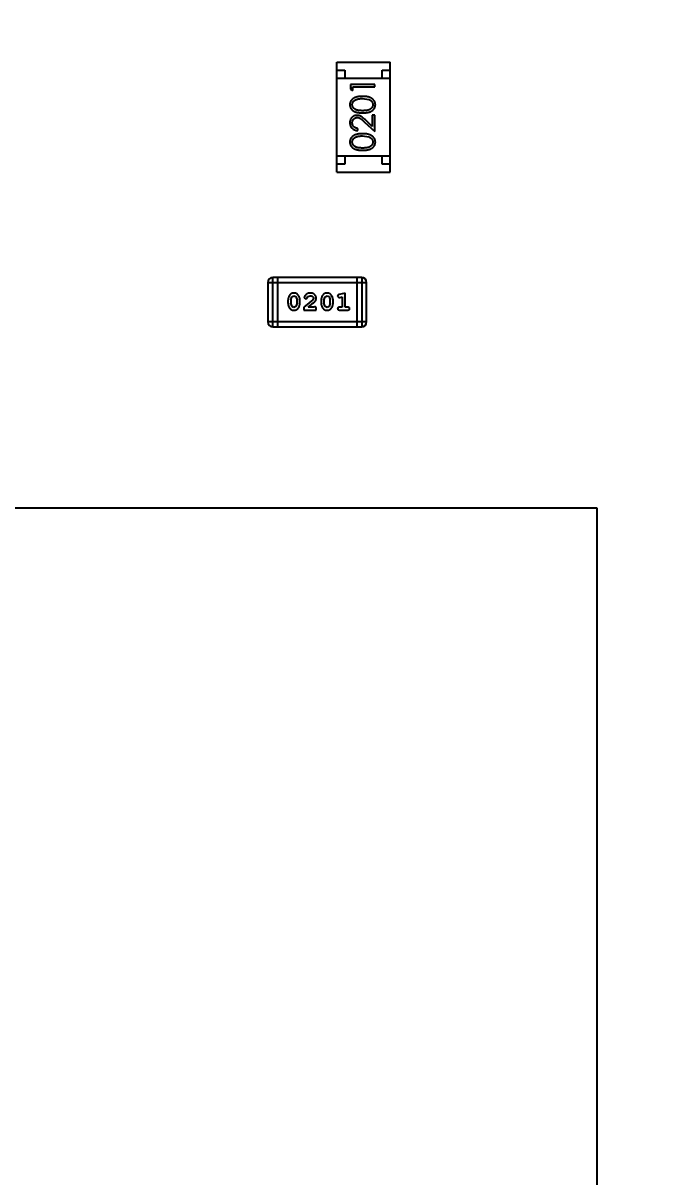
# Model space of a CAD drawing. Header units: inches. Extents: x -13 to 119, y -33 to 44.
# Drawn here: x 98.51 to 102.41, y 14.35 to 21.48 of the extents above; entities that cross this region are included whole.
import ezdxf

# ---------------------------------------------------------------- set-up
doc = ezdxf.new("R2010")
doc.units = ezdxf.units.IN
doc.header["$LTSCALE"] = 1.21
doc.header["$MEASUREMENT"] = 0
doc.header["$PDMODE"] = 3
doc.header["$PDSIZE"] = 0.3125
doc.layers.get('0').update_dxf_attribs({"linetype": 'CONTINUOUS'})
doc.layers.get('Defpoints').update_dxf_attribs({"linetype": 'CONTINUOUS'})
doc.layers.add('DIM', color=3, linetype='CONTINUOUS')
doc.styles.get("Standard").update_dxf_attribs({"font": 'txt', "width": 0.8})
doc.dimstyles.get("Standard").update_dxf_attribs({"dimtxt": 0.15625, "dimasz": 0.1875, "dimexe": 0.125, "dimexo": 0.0625, "dimgap": 0.09, "dimtad": 0, "dimtih": 1, "dimtoh": 1, "dimzin": 4, "dimdsep": 46, "dimtxsty": 'Standard', "dimblk": '_FILLED', "dimblk1": '_FILLED', "dimblk2": '_FILLED', "dimcen": 0.09, "dimazin": 1, "dimtp": 0.01, "dimtm": 0.01, "dimtfac": 1, "dimtofl": 0, "dimtmove": 0, "dimatfit": 3, "dimldrblk": '_FILLED', "dimfxl": 1, "dimtolj": 1, "dimtzin": 4, "dimarcsym": 0})

# ---------------------------------------------------------------- blocks, each defined once
blk = doc.blocks.new('_FILLED')
at = {"color": 0, "linetype": 'ByBlock'}
blk.add_solid([(0, 0), (-1, 0.1667), (-1, -0.1667)], dxfattribs=at)
blk = doc.blocks.new('*D26')
at = {"layer": 'Defpoints', "color": 0}
for p in [(87.6825, 22.6485), (108.0025, -8.1472), (108.0025, -17.2496)]:
    blk.add_point(p, dxfattribs=at)
at = {"layer": 'DIM', "color": 0, "lineweight": -2}
for p, q in [((87.6825, 22.586), (87.6825, -17.3746)), ((108.0025, -8.2097), (108.0025, -17.3746)), ((88.8825, -17.2496), (95.9125, -17.2496)), ((106.8025, -17.2496), (99.7725, -17.2496))]:
    blk.add_line(p, q, dxfattribs=at)
at = {"layer": 'DIM', "color": 0, "lineweight": -2, "xscale": 1.2, "yscale": 1.2, "zscale": 1.2, "rotation": 180}
blk.add_blockref('_FILLED', (87.6825, -17.2496), dxfattribs=at)
at = {"layer": 'DIM', "color": 0, "lineweight": -2, "xscale": 1.2, "yscale": 1.2, "zscale": 1.2}
blk.add_blockref('_FILLED', (108.0025, -17.2496), dxfattribs=at)
at = {"layer": 'DIM', "color": 0, "insert": (97.8425, -17.2496), "char_height": 1.2, "attachment_point": 5}
blk.add_mtext('\\A1;20.32', dxfattribs=at)
blk = doc.blocks.new('*D37')
at = {"layer": 'Defpoints', "color": 0}
for p in [(106.7325, 29.9134), (88.9525, 20.7039), (106.7325, 20.7039)]:
    blk.add_point(p, dxfattribs=at)
at = {"layer": 'DIM', "color": 0, "lineweight": -2}
for p, q in [((88.9525, 20.7664), (88.9525, 30.0384)), ((106.7325, 20.7664), (106.7325, 30.0384)), ((90.1525, 29.9134), (95.9925, 29.9134)), ((105.5325, 29.9134), (99.6925, 29.9134))]:
    blk.add_line(p, q, dxfattribs=at)
at = {"layer": 'DIM', "color": 0, "lineweight": -2, "xscale": 1.2, "yscale": 1.2, "zscale": 1.2, "rotation": 180}
blk.add_blockref('_FILLED', (88.9525, 29.9134), dxfattribs=at)
at = {"layer": 'DIM', "color": 0, "lineweight": -2, "xscale": 1.2, "yscale": 1.2, "zscale": 1.2}
blk.add_blockref('_FILLED', (106.7325, 29.9134), dxfattribs=at)
at = {"layer": 'DIM', "color": 0, "insert": (97.8425, 29.9134), "char_height": 1.2, "attachment_point": 5}
blk.add_mtext('\\A1;17.78', dxfattribs=at)

msp = doc.modelspace()

# ---------------------------------------------------------------- linework, layer by layer
at = {"color": 7, "linetype": 'Continuous'}
for p, q in [((100.4431, 20.5553), (100.4431, 21.2353)), ((100.4431, 21.2353), (100.7731, 21.2353)), ((100.4431, 21.1853), (100.4931, 21.1853)), ((100.4931, 21.1853), (100.4931, 21.1353)), ((100.7231, 21.1353), (100.7231, 21.1853)), ((100.7231, 21.1853), (100.7731, 21.1853)), ((100.7731, 20.5553), (100.7731, 21.2353)), ((100.7731, 21.1353), (100.4431, 21.1353)), ((100.5278, 21.0971), (100.5278, 21.0694)), ((100.6778, 21.0971), (100.5278, 21.0971)), ((100.5278, 21.0694), (100.5432, 21.0606)), ((100.5432, 21.0606), (100.5432, 21.0837)), ((100.5432, 21.0837), (100.6778, 21.0837)), ((100.6778, 21.0837), (100.6778, 21.0971)), ((100.6028, 21.0106), (100.6405, 21.0049)), ((100.6624, 20.9087), (100.6624, 20.8389)), ((100.6778, 20.9087), (100.6624, 20.9087)), ((100.6778, 20.8067), (100.6778, 20.9087)), ((100.574, 20.8125), (100.574, 20.826)), ((100.6157, 20.8649), (100.6778, 20.8067)), ((100.6624, 20.8389), (100.6224, 20.8764)), ((100.6028, 20.7798), (100.6405, 20.7741)), ((100.7731, 20.6553), (100.4431, 20.6553)), ((100.4931, 20.6053), (100.4431, 20.6053)), ((100.4931, 20.6553), (100.4931, 20.6053)), ((100.7231, 20.6053), (100.7231, 20.6553)), ((100.7731, 20.6053), (100.7231, 20.6053)), ((100.4431, 20.5553), (100.7731, 20.5553)), ((100.0487, 19.6001), (100.0487, 19.9049)), ((100.5974, 19.9049), (100.0487, 19.9049)), ((100.0792, 19.6001), (100.0792, 19.9049)), ((100.5669, 19.9049), (100.5669, 19.6001)), ((100.5974, 19.9049), (100.5974, 19.6001)), ((100.0183, 19.8744), (100.0183, 19.6306)), ((100.0183, 19.8744), (100.6279, 19.8744)), ((100.6279, 19.6306), (100.6279, 19.8744)), ((100.1421, 19.7645), (100.1421, 19.7468)), ((100.1594, 19.7643), (100.1667, 19.786)), ((100.1594, 19.7643), (100.1594, 19.7471)), ((100.1667, 19.786), (100.1791, 19.7918)), ((100.1791, 19.7918), (100.1912, 19.7866)), ((100.1912, 19.7866), (100.1988, 19.7643)), ((100.1988, 19.7471), (100.1988, 19.7643)), ((100.2161, 19.7468), (100.2161, 19.7645)), ((100.2947, 19.7676), (100.2397, 19.7226)), ((100.2428, 19.7798), (100.2516, 19.7714)), ((100.2516, 19.7714), (100.2601, 19.778)), ((100.2601, 19.778), (100.2651, 19.7865)), ((100.2651, 19.7865), (100.28, 19.7918)), ((100.2995, 19.7773), (100.2947, 19.7676)), ((100.3467, 19.7645), (100.3467, 19.7468)), ((100.364, 19.7643), (100.3712, 19.786)), ((100.364, 19.7643), (100.364, 19.7471)), ((100.3712, 19.786), (100.3836, 19.7918)), ((100.3836, 19.7918), (100.3957, 19.7866)), ((100.3957, 19.7866), (100.4033, 19.7643)), ((100.4033, 19.7471), (100.4033, 19.7643)), ((100.4206, 19.7468), (100.4206, 19.7645)), ((100.4489, 19.7901), (100.4568, 19.7808)), ((100.4568, 19.7808), (100.4622, 19.7819)), ((100.4945, 19.8091), (100.458, 19.7993)), ((100.4622, 19.7819), (100.4772, 19.786)), ((100.4772, 19.786), (100.4772, 19.7211)), ((100.4945, 19.7211), (100.4945, 19.8091)), ((100.1671, 19.7248), (100.1594, 19.7471)), ((100.1792, 19.7195), (100.1671, 19.7248)), ((100.1915, 19.7253), (100.1792, 19.7195)), ((100.1988, 19.7471), (100.1915, 19.7253)), ((100.2397, 19.7226), (100.2397, 19.7037)), ((100.2397, 19.7037), (100.3168, 19.7037)), ((100.2664, 19.7211), (100.3, 19.7481)), ((100.3026, 19.7211), (100.2664, 19.7211)), ((100.3081, 19.7242), (100.3026, 19.7211)), ((100.3168, 19.7037), (100.3168, 19.7116)), ((100.3716, 19.7248), (100.364, 19.7471)), ((100.3837, 19.7195), (100.3716, 19.7248)), ((100.396, 19.7253), (100.3837, 19.7195)), ((100.4033, 19.7471), (100.396, 19.7253)), ((100.4772, 19.7211), (100.4599, 19.7211)), ((100.4599, 19.7037), (100.5118, 19.7037)), ((100.5118, 19.7211), (100.4945, 19.7211)), ((100.6279, 19.6306), (100.0183, 19.6306)), ((100.0487, 19.6001), (100.5974, 19.6001)), ((102.052, 18.4799), (94.718, 18.4799)), ((102.052, 11.4074), (102.052, 18.4799))]:
    msp.add_line(p, q, dxfattribs=at)
for centre, start, end in [((100.0487, 19.8744), 90, 180), ((100.5974, 19.8744), 0, 90), ((100.0487, 19.6306), 180, 270), ((100.5974, 19.6306), 270, 0)]:
    msp.add_arc(centre, 0.0305, start, end, dxfattribs=at)
for points, knots in [([(100.6029, 21.024), (100.6006, 21.024), (100.5961, 21.024), (100.5895, 21.0237), (100.5833, 21.0231), (100.5775, 21.0224), (100.572, 21.0214), (100.5669, 21.0203), (100.5621, 21.0189), (100.5577, 21.0173), (100.5536, 21.0154), (100.5498, 21.0135), (100.5462, 21.0114), (100.5429, 21.0092), (100.5399, 21.0068), (100.5371, 21.0042), (100.5346, 21.0015), (100.5324, 20.9986), (100.5304, 20.9956), (100.5287, 20.9925), (100.5272, 20.9894), (100.526, 20.9861), (100.5251, 20.9828), (100.5244, 20.9793), (100.524, 20.9758), (100.524, 20.9735), (100.524, 20.9723)], [0, 0, 0, 0, 0.065278, 0.127205, 0.186168, 0.241675, 0.294115, 0.343609, 0.390387, 0.434463, 0.476646, 0.517002, 0.555936, 0.593716, 0.630057, 0.665601, 0.700745, 0.734917, 0.768681, 0.802087, 0.834849, 0.867433, 0.900138, 0.932806, 0.966212, 1, 1, 1, 1]), ([(100.524, 20.9723), (100.524, 20.9711), (100.524, 20.9688), (100.5244, 20.9653), (100.5251, 20.9619), (100.526, 20.9586), (100.5272, 20.9554), (100.5287, 20.9523), (100.5304, 20.9493), (100.5323, 20.9463), (100.5345, 20.9435), (100.537, 20.9408), (100.5397, 20.9384), (100.5427, 20.9361), (100.5459, 20.9339), (100.5493, 20.9319), (100.553, 20.9301), (100.557, 20.9284), (100.5613, 20.9269), (100.566, 20.9256), (100.5711, 20.9245), (100.5766, 20.9237), (100.5826, 20.923), (100.589, 20.9225), (100.5958, 20.9222), (100.6005, 20.9221), (100.6029, 20.9221)], [0, 0, 0, 0, 0.033742, 0.066533, 0.099153, 0.13154, 0.164087, 0.196563, 0.229707, 0.263315, 0.297504, 0.331686, 0.366482, 0.4021, 0.438958, 0.476748, 0.515985, 0.556589, 0.599519, 0.645765, 0.695487, 0.748721, 0.805687, 0.866754, 0.931405, 1, 1, 1, 1]), ([(100.5394, 20.9727), (100.5394, 20.9744), (100.5396, 20.9776), (100.5408, 20.9825), (100.543, 20.9872), (100.5453, 20.9909), (100.5476, 20.9938), (100.5496, 20.9958), (100.5518, 20.9978), (100.5543, 20.9996), (100.557, 21.0013), (100.56, 21.0028), (100.5632, 21.0043), (100.5666, 21.0056), (100.5703, 21.0067), (100.5742, 21.0078), (100.5783, 21.0086), (100.5827, 21.0094), (100.5874, 21.0099), (100.5923, 21.0103), (100.5975, 21.0105), (100.601, 21.0106), (100.6028, 21.0106)], [0, 0, 0, 0, 0.059689, 0.119507, 0.181075, 0.246162, 0.279894, 0.314468, 0.350403, 0.387474, 0.426147, 0.466624, 0.508745, 0.553328, 0.600058, 0.649177, 0.700552, 0.754894, 0.811825, 0.871514, 0.934319, 1, 1, 1, 1]), ([(100.6028, 20.9356), (100.6008, 20.9356), (100.5969, 20.9356), (100.5912, 20.9359), (100.586, 20.9362), (100.5811, 20.9367), (100.5765, 20.9373), (100.5724, 20.9382), (100.5686, 20.9391), (100.5652, 20.9402), (100.5621, 20.9414), (100.5592, 20.9427), (100.5565, 20.9442), (100.554, 20.9459), (100.5517, 20.9476), (100.5495, 20.9495), (100.5476, 20.9515), (100.5453, 20.9544), (100.543, 20.9581), (100.5408, 20.9628), (100.5396, 20.9677), (100.5394, 20.9711), (100.5394, 20.9727)], [0, 0, 0, 0, 0.073302, 0.142286, 0.206253, 0.266017, 0.321612, 0.372532, 0.419497, 0.462398, 0.502825, 0.541489, 0.579034, 0.615143, 0.650298, 0.684912, 0.718701, 0.752189, 0.817245, 0.879117, 0.939613, 1, 1, 1, 1]), ([(100.6663, 20.9727), (100.6662, 20.9711), (100.666, 20.9678), (100.6647, 20.9629), (100.6627, 20.9582), (100.6603, 20.9544), (100.658, 20.9515), (100.6561, 20.9495), (100.6539, 20.9476), (100.6516, 20.9458), (100.6491, 20.9442), (100.6464, 20.9427), (100.6435, 20.9414), (100.6404, 20.9401), (100.6369, 20.939), (100.6332, 20.9381), (100.629, 20.9373), (100.6245, 20.9367), (100.6196, 20.9362), (100.6144, 20.9359), (100.6087, 20.9356), (100.6048, 20.9356), (100.6028, 20.9356)], [0, 0, 0, 0, 0.060034, 0.120278, 0.182348, 0.247919, 0.281641, 0.315701, 0.350322, 0.385703, 0.421819, 0.459196, 0.497866, 0.538301, 0.58121, 0.628183, 0.679403, 0.734699, 0.794074, 0.858416, 0.927049, 1, 1, 1, 1]), ([(100.6817, 20.9723), (100.6816, 20.9735), (100.6816, 20.9758), (100.6812, 20.9794), (100.6805, 20.9828), (100.6796, 20.9861), (100.6784, 20.9894), (100.6769, 20.9926), (100.6752, 20.9957), (100.6732, 20.9987), (100.6709, 21.0016), (100.6684, 21.0043), (100.6656, 21.0069), (100.6626, 21.0093), (100.6593, 21.0116), (100.6557, 21.0136), (100.6519, 21.0156), (100.6478, 21.0174), (100.6435, 21.019), (100.6387, 21.0203), (100.6336, 21.0215), (100.6282, 21.0224), (100.6223, 21.0231), (100.6162, 21.0237), (100.6096, 21.024), (100.6052, 21.024), (100.6029, 21.024)], [0, 0, 0, 0, 0.033824, 0.067298, 0.10028, 0.133019, 0.165736, 0.198792, 0.232372, 0.266409, 0.301016, 0.336196, 0.371972, 0.408574, 0.446394, 0.485225, 0.525372, 0.567224, 0.611081, 0.65775, 0.70702, 0.759235, 0.814484, 0.873227, 0.934937, 1, 1, 1, 1]), ([(100.6029, 20.9221), (100.6053, 20.9221), (100.6099, 20.9222), (100.6167, 20.9225), (100.623, 20.923), (100.629, 20.9237), (100.6345, 20.9246), (100.6396, 20.9256), (100.6444, 20.927), (100.6487, 20.9285), (100.6527, 20.9302), (100.6564, 20.932), (100.6599, 20.934), (100.6631, 20.9362), (100.6661, 20.9385), (100.6688, 20.941), (100.6712, 20.9437), (100.6734, 20.9464), (100.6753, 20.9494), (100.677, 20.9524), (100.6785, 20.9555), (100.6796, 20.9587), (100.6805, 20.9619), (100.6812, 20.9653), (100.6816, 20.9688), (100.6816, 20.9711), (100.6817, 20.9723)], [0, 0, 0, 0, 0.068113, 0.132564, 0.193427, 0.250218, 0.303569, 0.353576, 0.400235, 0.443586, 0.484619, 0.524292, 0.56238, 0.599049, 0.63494, 0.669782, 0.704009, 0.737842, 0.771098, 0.803896, 0.836415, 0.868639, 0.900715, 0.933378, 0.966213, 1, 1, 1, 1]), ([(100.6405, 21.0049), (100.6416, 21.0045), (100.6436, 21.0038), (100.6466, 21.0024), (100.6493, 21.001), (100.6518, 20.9994), (100.6541, 20.9976), (100.6563, 20.9958), (100.6582, 20.9938), (100.6604, 20.9909), (100.6628, 20.9873), (100.6648, 20.9826), (100.6661, 20.9777), (100.6662, 20.9744), (100.6663, 20.9727)], [0, 0, 0, 0, 0.075949, 0.148549, 0.218996, 0.286119, 0.351826, 0.416074, 0.478265, 0.540325, 0.660405, 0.774606, 0.887187, 1, 1, 1, 1]), ([(100.5686, 20.9067), (100.5671, 20.9067), (100.5642, 20.9066), (100.5598, 20.906), (100.5557, 20.905), (100.5517, 20.9037), (100.5478, 20.9019), (100.5441, 20.8997), (100.5406, 20.8972), (100.5372, 20.8942), (100.5341, 20.891), (100.5314, 20.8875), (100.5291, 20.8838), (100.5272, 20.8798), (100.5258, 20.8755), (100.5247, 20.871), (100.5241, 20.8663), (100.524, 20.8631), (100.524, 20.8614)], [0, 0, 0, 0, 0.06271, 0.123347, 0.183401, 0.242828, 0.302097, 0.36242, 0.423725, 0.487032, 0.550491, 0.612709, 0.674265, 0.73617, 0.799211, 0.863483, 0.930525, 1, 1, 1, 1]), ([(100.5394, 20.8607), (100.5394, 20.8619), (100.5394, 20.8641), (100.5399, 20.8673), (100.5406, 20.8704), (100.5416, 20.8734), (100.5428, 20.8762), (100.5444, 20.8789), (100.5462, 20.8815), (100.5483, 20.8839), (100.5506, 20.8861), (100.553, 20.888), (100.5555, 20.8896), (100.5582, 20.891), (100.5609, 20.892), (100.5638, 20.8927), (100.5667, 20.8932), (100.5687, 20.8932), (100.5698, 20.8933)], [0, 0, 0, 0, 0.068027, 0.133505, 0.19695, 0.26027, 0.322741, 0.384982, 0.448465, 0.513424, 0.578224, 0.640011, 0.700094, 0.760067, 0.819012, 0.877878, 0.938035, 1, 1, 1, 1]), ([(100.6224, 20.8764), (100.6208, 20.8778), (100.6179, 20.8806), (100.6135, 20.8845), (100.6094, 20.8881), (100.6055, 20.8913), (100.6019, 20.8942), (100.5985, 20.8966), (100.5953, 20.8987), (100.5915, 20.9011), (100.5868, 20.9034), (100.5809, 20.9053), (100.5748, 20.9065), (100.5706, 20.9067), (100.5686, 20.9067)], [0, 0, 0, 0, 0.09953, 0.192079, 0.277712, 0.357454, 0.429648, 0.495771, 0.555538, 0.608657, 0.707578, 0.804328, 0.901298, 1, 1, 1, 1]), ([(100.5698, 20.8933), (100.5714, 20.8932), (100.5746, 20.8931), (100.5794, 20.8921), (100.5841, 20.8903), (100.5879, 20.8884), (100.591, 20.8863), (100.5937, 20.8844), (100.5966, 20.8821), (100.5999, 20.8794), (100.6034, 20.8764), (100.6073, 20.8729), (100.6114, 20.869), (100.6143, 20.8663), (100.6157, 20.8649)], [0, 0, 0, 0, 0.088014, 0.174976, 0.2638, 0.355443, 0.406413, 0.465519, 0.533076, 0.609353, 0.693899, 0.787171, 0.889197, 1, 1, 1, 1]), ([(100.524, 20.8614), (100.524, 20.8598), (100.5241, 20.8565), (100.5248, 20.8516), (100.5259, 20.847), (100.5274, 20.8426), (100.5294, 20.8384), (100.5318, 20.8343), (100.5347, 20.8305), (100.538, 20.827), (100.5416, 20.8237), (100.5455, 20.8208), (100.5497, 20.8184), (100.5541, 20.8164), (100.5587, 20.8147), (100.5636, 20.8136), (100.5687, 20.8128), (100.5722, 20.8126), (100.574, 20.8125)], [0, 0, 0, 0, 0.06445, 0.126725, 0.187421, 0.247417, 0.306749, 0.366595, 0.427749, 0.490235, 0.553031, 0.614805, 0.676505, 0.738096, 0.801021, 0.864897, 0.931209, 1, 1, 1, 1]), ([(100.574, 20.826), (100.5726, 20.8261), (100.57, 20.8263), (100.5663, 20.8271), (100.5627, 20.828), (100.5594, 20.8293), (100.5563, 20.8308), (100.5534, 20.8325), (100.5508, 20.8345), (100.5484, 20.8368), (100.5463, 20.8392), (100.5444, 20.8419), (100.5428, 20.8446), (100.5416, 20.8476), (100.5406, 20.8506), (100.5399, 20.8539), (100.5394, 20.8573), (100.5394, 20.8596), (100.5394, 20.8607)], [0, 0, 0, 0, 0.073648, 0.143686, 0.210962, 0.275557, 0.338064, 0.399311, 0.4594, 0.51934, 0.579024, 0.637809, 0.695959, 0.754122, 0.813113, 0.873453, 0.935561, 1, 1, 1, 1]), ([(100.6029, 20.7933), (100.6006, 20.7932), (100.5961, 20.7932), (100.5895, 20.7929), (100.5833, 20.7924), (100.5775, 20.7916), (100.572, 20.7907), (100.5669, 20.7895), (100.5621, 20.7881), (100.5577, 20.7865), (100.5536, 20.7847), (100.5498, 20.7828), (100.5462, 20.7806), (100.5429, 20.7784), (100.5399, 20.776), (100.5371, 20.7734), (100.5346, 20.7707), (100.5324, 20.7678), (100.5304, 20.7649), (100.5287, 20.7618), (100.5272, 20.7586), (100.526, 20.7553), (100.5251, 20.752), (100.5244, 20.7486), (100.524, 20.7451), (100.524, 20.7427), (100.524, 20.7415)], [0, 0, 0, 0, 0.065278, 0.127205, 0.186168, 0.241675, 0.294115, 0.343609, 0.390387, 0.434463, 0.476646, 0.517002, 0.555936, 0.593716, 0.630057, 0.665601, 0.700745, 0.734917, 0.768681, 0.802087, 0.834849, 0.867433, 0.900138, 0.932806, 0.966212, 1, 1, 1, 1]), ([(100.5394, 20.742), (100.5394, 20.7436), (100.5396, 20.7469), (100.5408, 20.7517), (100.543, 20.7564), (100.5453, 20.7601), (100.5476, 20.763), (100.5496, 20.7651), (100.5518, 20.767), (100.5543, 20.7688), (100.557, 20.7705), (100.56, 20.7721), (100.5632, 20.7735), (100.5666, 20.7748), (100.5703, 20.776), (100.5742, 20.7771), (100.5783, 20.7779), (100.5827, 20.7786), (100.5874, 20.7791), (100.5923, 20.7796), (100.5975, 20.7797), (100.601, 20.7798), (100.6028, 20.7798)], [0, 0, 0, 0, 0.059689, 0.119507, 0.181075, 0.246162, 0.279894, 0.314468, 0.350403, 0.387474, 0.426147, 0.466624, 0.508745, 0.553328, 0.600058, 0.649177, 0.700552, 0.754894, 0.811825, 0.871514, 0.934319, 1, 1, 1, 1]), ([(100.6817, 20.7415), (100.6816, 20.7427), (100.6816, 20.7451), (100.6812, 20.7486), (100.6805, 20.752), (100.6796, 20.7554), (100.6784, 20.7586), (100.6769, 20.7618), (100.6752, 20.7649), (100.6732, 20.7679), (100.6709, 20.7708), (100.6684, 20.7735), (100.6656, 20.7762), (100.6626, 20.7786), (100.6593, 20.7808), (100.6557, 20.7829), (100.6519, 20.7848), (100.6478, 20.7866), (100.6435, 20.7882), (100.6387, 20.7895), (100.6336, 20.7907), (100.6282, 20.7917), (100.6223, 20.7924), (100.6162, 20.7929), (100.6096, 20.7932), (100.6052, 20.7932), (100.6029, 20.7933)], [0, 0, 0, 0, 0.033824, 0.067298, 0.10028, 0.133019, 0.165736, 0.198792, 0.232372, 0.266409, 0.301016, 0.336196, 0.371972, 0.408574, 0.446394, 0.485225, 0.525372, 0.567224, 0.611081, 0.65775, 0.70702, 0.759235, 0.814484, 0.873227, 0.934937, 1, 1, 1, 1]), ([(100.6405, 20.7741), (100.6416, 20.7737), (100.6436, 20.773), (100.6466, 20.7717), (100.6493, 20.7702), (100.6518, 20.7686), (100.6541, 20.7668), (100.6563, 20.765), (100.6582, 20.763), (100.6604, 20.7602), (100.6628, 20.7565), (100.6648, 20.7518), (100.6661, 20.7469), (100.6662, 20.7436), (100.6663, 20.742)], [0, 0, 0, 0, 0.075949, 0.148549, 0.218996, 0.286119, 0.351826, 0.416074, 0.478265, 0.540325, 0.660405, 0.774606, 0.887187, 1, 1, 1, 1]), ([(100.524, 20.7415), (100.524, 20.7403), (100.524, 20.738), (100.5244, 20.7345), (100.5251, 20.7312), (100.526, 20.7279), (100.5272, 20.7247), (100.5287, 20.7215), (100.5304, 20.7185), (100.5323, 20.7156), (100.5345, 20.7128), (100.537, 20.7101), (100.5397, 20.7076), (100.5427, 20.7053), (100.5459, 20.7031), (100.5493, 20.7011), (100.553, 20.6993), (100.557, 20.6976), (100.5613, 20.6961), (100.566, 20.6949), (100.5711, 20.6937), (100.5766, 20.6929), (100.5826, 20.6922), (100.589, 20.6917), (100.5958, 20.6914), (100.6005, 20.6914), (100.6029, 20.6914)], [0, 0, 0, 0, 0.033742, 0.066533, 0.099153, 0.13154, 0.164087, 0.196563, 0.229707, 0.263315, 0.297504, 0.331686, 0.366482, 0.4021, 0.438958, 0.476748, 0.515985, 0.556589, 0.599519, 0.645765, 0.695487, 0.748721, 0.805687, 0.866754, 0.931405, 1, 1, 1, 1]), ([(100.6028, 20.7048), (100.6008, 20.7048), (100.5969, 20.7048), (100.5912, 20.7051), (100.586, 20.7054), (100.5811, 20.706), (100.5765, 20.7065), (100.5724, 20.7074), (100.5686, 20.7083), (100.5652, 20.7094), (100.5621, 20.7106), (100.5592, 20.712), (100.5565, 20.7135), (100.554, 20.7151), (100.5517, 20.7169), (100.5495, 20.7187), (100.5476, 20.7208), (100.5453, 20.7236), (100.543, 20.7274), (100.5408, 20.7321), (100.5396, 20.737), (100.5394, 20.7403), (100.5394, 20.742)], [0, 0, 0, 0, 0.073302, 0.142286, 0.206253, 0.266017, 0.321612, 0.372532, 0.419497, 0.462398, 0.502825, 0.541489, 0.579034, 0.615143, 0.650298, 0.684912, 0.718701, 0.752189, 0.817245, 0.879117, 0.939613, 1, 1, 1, 1]), ([(100.6663, 20.742), (100.6662, 20.7403), (100.666, 20.737), (100.6647, 20.7321), (100.6627, 20.7274), (100.6603, 20.7236), (100.658, 20.7208), (100.6561, 20.7187), (100.6539, 20.7168), (100.6516, 20.715), (100.6491, 20.7134), (100.6464, 20.712), (100.6435, 20.7106), (100.6404, 20.7094), (100.6369, 20.7083), (100.6332, 20.7073), (100.629, 20.7066), (100.6245, 20.7059), (100.6196, 20.7054), (100.6144, 20.7051), (100.6087, 20.7048), (100.6048, 20.7048), (100.6028, 20.7048)], [0, 0, 0, 0, 0.060034, 0.120278, 0.182348, 0.247919, 0.281641, 0.315701, 0.350322, 0.385703, 0.421819, 0.459196, 0.497866, 0.538301, 0.58121, 0.628183, 0.679403, 0.734699, 0.794074, 0.858416, 0.927049, 1, 1, 1, 1]), ([(100.6029, 20.6914), (100.6053, 20.6914), (100.6099, 20.6914), (100.6167, 20.6917), (100.623, 20.6922), (100.629, 20.6929), (100.6345, 20.6938), (100.6396, 20.6949), (100.6444, 20.6962), (100.6487, 20.6977), (100.6527, 20.6994), (100.6564, 20.7013), (100.6599, 20.7033), (100.6631, 20.7055), (100.6661, 20.7078), (100.6688, 20.7102), (100.6712, 20.7129), (100.6734, 20.7157), (100.6753, 20.7186), (100.677, 20.7216), (100.6785, 20.7247), (100.6796, 20.7279), (100.6805, 20.7312), (100.6812, 20.7345), (100.6816, 20.738), (100.6816, 20.7403), (100.6817, 20.7415)], [0, 0, 0, 0, 0.068113, 0.132564, 0.193427, 0.250218, 0.303569, 0.353576, 0.400235, 0.443586, 0.484619, 0.524292, 0.56238, 0.599049, 0.63494, 0.669782, 0.704009, 0.737842, 0.771098, 0.803896, 0.836415, 0.868639, 0.900715, 0.933378, 0.966213, 1, 1, 1, 1]), ([(100.1789, 19.8091), (100.1775, 19.8091), (100.1747, 19.809), (100.1706, 19.8083), (100.1668, 19.8072), (100.1632, 19.8056), (100.1599, 19.8036), (100.1568, 19.801), (100.1541, 19.7981), (100.1516, 19.7947), (100.1494, 19.7911), (100.1475, 19.7874), (100.1458, 19.7837), (100.1445, 19.7799), (100.1434, 19.7762), (100.1427, 19.7723), (100.1422, 19.7684), (100.1422, 19.7658), (100.1421, 19.7645)], [0, 0, 0, 0, 0.06692, 0.130834, 0.19258, 0.252759, 0.312631, 0.373411, 0.436359, 0.501894, 0.568244, 0.632472, 0.69556, 0.757163, 0.818592, 0.878885, 0.939235, 1, 1, 1, 1]), ([(100.2161, 19.7645), (100.2161, 19.7656), (100.216, 19.7678), (100.2157, 19.7709), (100.2152, 19.7741), (100.2145, 19.7772), (100.2136, 19.7802), (100.2125, 19.7832), (100.2112, 19.7862), (100.2097, 19.7891), (100.2081, 19.7918), (100.2065, 19.7944), (100.2048, 19.7967), (100.2031, 19.7988), (100.2014, 19.8007), (100.1997, 19.8023), (100.198, 19.8037), (100.1956, 19.8053), (100.1924, 19.8069), (100.1883, 19.8082), (100.1837, 19.809), (100.1806, 19.8091), (100.1789, 19.8091)], [0, 0, 0, 0, 0.049855, 0.099516, 0.148482, 0.19758, 0.246804, 0.296268, 0.346517, 0.397047, 0.446826, 0.49336, 0.537801, 0.579207, 0.617974, 0.654833, 0.689171, 0.722088, 0.786392, 0.853518, 0.924186, 1, 1, 1, 1]), ([(100.2801, 19.8091), (100.2784, 19.8091), (100.275, 19.809), (100.2701, 19.8081), (100.2654, 19.8067), (100.2609, 19.8047), (100.2567, 19.8023), (100.2531, 19.7994), (100.2499, 19.7962), (100.2474, 19.7926), (100.2454, 19.789), (100.244, 19.7857), (100.243, 19.7827), (100.2429, 19.7807), (100.2428, 19.7798)], [0, 0, 0, 0, 0.098286, 0.193983, 0.289056, 0.384352, 0.477435, 0.566197, 0.652355, 0.737986, 0.818188, 0.887401, 0.94802, 1, 1, 1, 1]), ([(100.28, 19.7918), (100.2814, 19.7918), (100.2841, 19.7917), (100.2879, 19.7909), (100.2913, 19.7895), (100.2941, 19.7876), (100.2965, 19.7853), (100.2982, 19.7828), (100.2992, 19.7801), (100.2994, 19.7783), (100.2995, 19.7773)], [0, 0, 0, 0, 0.156344, 0.299348, 0.4327, 0.561, 0.682299, 0.791883, 0.89611, 1, 1, 1, 1]), ([(100.3168, 19.7764), (100.3167, 19.7775), (100.3167, 19.7797), (100.3162, 19.7829), (100.3154, 19.786), (100.3142, 19.789), (100.3128, 19.7919), (100.311, 19.7946), (100.3089, 19.7972), (100.3065, 19.7996), (100.3038, 19.8018), (100.301, 19.8038), (100.2979, 19.8055), (100.2947, 19.8068), (100.2913, 19.8078), (100.2877, 19.8086), (100.284, 19.8091), (100.2814, 19.8091), (100.2801, 19.8091)], [0, 0, 0, 0, 0.060981, 0.120256, 0.178148, 0.236115, 0.293993, 0.352864, 0.413358, 0.476056, 0.539296, 0.602396, 0.665116, 0.728325, 0.792919, 0.859317, 0.928302, 1, 1, 1, 1]), ([(100.3, 19.7481), (100.3009, 19.7489), (100.3026, 19.7504), (100.3049, 19.7526), (100.3071, 19.7547), (100.3089, 19.7567), (100.3105, 19.7585), (100.3119, 19.7603), (100.313, 19.7619), (100.3141, 19.764), (100.3152, 19.7666), (100.3161, 19.7697), (100.3167, 19.773), (100.3167, 19.7753), (100.3168, 19.7764)], [0, 0, 0, 0, 0.103002, 0.197728, 0.285279, 0.365235, 0.437224, 0.502446, 0.560545, 0.611446, 0.707576, 0.80349, 0.900532, 1, 1, 1, 1]), ([(100.3835, 19.8091), (100.382, 19.8091), (100.3792, 19.809), (100.3751, 19.8083), (100.3713, 19.8072), (100.3677, 19.8056), (100.3644, 19.8036), (100.3614, 19.801), (100.3586, 19.7981), (100.3561, 19.7947), (100.3539, 19.7911), (100.352, 19.7874), (100.3503, 19.7837), (100.349, 19.7799), (100.3479, 19.7762), (100.3472, 19.7723), (100.3467, 19.7684), (100.3467, 19.7658), (100.3467, 19.7645)], [0, 0, 0, 0, 0.06692, 0.130834, 0.19258, 0.252759, 0.312631, 0.373411, 0.436359, 0.501894, 0.568244, 0.632472, 0.69556, 0.757163, 0.818592, 0.878885, 0.939235, 1, 1, 1, 1]), ([(100.4206, 19.7645), (100.4206, 19.7656), (100.4205, 19.7678), (100.4202, 19.7709), (100.4197, 19.7741), (100.419, 19.7772), (100.4181, 19.7802), (100.417, 19.7832), (100.4157, 19.7862), (100.4142, 19.7891), (100.4126, 19.7918), (100.411, 19.7944), (100.4093, 19.7967), (100.4077, 19.7988), (100.4059, 19.8007), (100.4042, 19.8023), (100.4025, 19.8037), (100.4001, 19.8053), (100.397, 19.8069), (100.3928, 19.8082), (100.3882, 19.809), (100.3851, 19.8091), (100.3835, 19.8091)], [0, 0, 0, 0, 0.049855, 0.099516, 0.148482, 0.19758, 0.246804, 0.296268, 0.346517, 0.397047, 0.446826, 0.49336, 0.537801, 0.579207, 0.617974, 0.654833, 0.689171, 0.722088, 0.786392, 0.853518, 0.924186, 1, 1, 1, 1]), ([(100.458, 19.7993), (100.4571, 19.799), (100.4555, 19.7985), (100.4535, 19.7977), (100.4518, 19.7968), (100.4506, 19.7958), (100.4498, 19.7946), (100.4493, 19.7932), (100.4489, 19.7917), (100.4489, 19.7907), (100.4489, 19.7901)], [0, 0, 0, 0, 0.187321, 0.344927, 0.475328, 0.579604, 0.674244, 0.773631, 0.882025, 1, 1, 1, 1]), ([(100.1421, 19.7468), (100.1422, 19.7457), (100.1422, 19.7436), (100.1425, 19.7404), (100.143, 19.7373), (100.1437, 19.7342), (100.1446, 19.7311), (100.1457, 19.7282), (100.1469, 19.7252), (100.1484, 19.7223), (100.15, 19.7196), (100.1516, 19.717), (100.1533, 19.7147), (100.1549, 19.7126), (100.1566, 19.7108), (100.1583, 19.7091), (100.1601, 19.7077), (100.1624, 19.7061), (100.1656, 19.7045), (100.1698, 19.7031), (100.1744, 19.7023), (100.1775, 19.7022), (100.1792, 19.7022)], [0, 0, 0, 0, 0.049886, 0.09882, 0.148132, 0.19689, 0.246038, 0.295176, 0.345305, 0.395692, 0.445312, 0.491875, 0.535813, 0.577009, 0.616081, 0.652689, 0.687585, 0.720206, 0.785062, 0.85223, 0.923759, 1, 1, 1, 1]), ([(100.1792, 19.7022), (100.1806, 19.7022), (100.1834, 19.7023), (100.1875, 19.703), (100.1914, 19.7041), (100.195, 19.7057), (100.1983, 19.7077), (100.2013, 19.7103), (100.2041, 19.7132), (100.2066, 19.7166), (100.2088, 19.7202), (100.2107, 19.7239), (100.2124, 19.7276), (100.2137, 19.7313), (100.2148, 19.7351), (100.2155, 19.739), (100.216, 19.7429), (100.2161, 19.7455), (100.2161, 19.7468)], [0, 0, 0, 0, 0.067217, 0.131051, 0.19272, 0.252824, 0.312745, 0.373449, 0.436041, 0.501494, 0.567761, 0.632087, 0.695096, 0.757109, 0.817993, 0.878657, 0.939311, 1, 1, 1, 1]), ([(100.3168, 19.7116), (100.3167, 19.7127), (100.3167, 19.7147), (100.3163, 19.7174), (100.3156, 19.7196), (100.3145, 19.7214), (100.3132, 19.7226), (100.3117, 19.7235), (100.31, 19.7241), (100.3087, 19.7242), (100.3081, 19.7242)], [0, 0, 0, 0, 0.1844, 0.34094, 0.473574, 0.586824, 0.690029, 0.789175, 0.890445, 1, 1, 1, 1]), ([(100.3467, 19.7468), (100.3467, 19.7457), (100.3467, 19.7436), (100.347, 19.7404), (100.3475, 19.7373), (100.3482, 19.7342), (100.3491, 19.7311), (100.3502, 19.7282), (100.3515, 19.7252), (100.3529, 19.7223), (100.3545, 19.7196), (100.3561, 19.717), (100.3578, 19.7147), (100.3594, 19.7126), (100.3611, 19.7108), (100.3628, 19.7091), (100.3646, 19.7077), (100.3669, 19.7061), (100.3701, 19.7045), (100.3743, 19.7031), (100.3789, 19.7023), (100.3821, 19.7022), (100.3837, 19.7022)], [0, 0, 0, 0, 0.049886, 0.09882, 0.148132, 0.19689, 0.246038, 0.295176, 0.345305, 0.395692, 0.445312, 0.491875, 0.535813, 0.577009, 0.616081, 0.652689, 0.687585, 0.720206, 0.785062, 0.85223, 0.923759, 1, 1, 1, 1]), ([(100.3837, 19.7022), (100.3851, 19.7022), (100.388, 19.7023), (100.3921, 19.703), (100.3959, 19.7041), (100.3995, 19.7057), (100.4028, 19.7077), (100.4058, 19.7103), (100.4086, 19.7132), (100.4111, 19.7166), (100.4133, 19.7202), (100.4152, 19.7239), (100.4169, 19.7276), (100.4183, 19.7313), (100.4193, 19.7351), (100.4201, 19.739), (100.4205, 19.7429), (100.4206, 19.7455), (100.4206, 19.7468)], [0, 0, 0, 0, 0.067217, 0.131051, 0.19272, 0.252824, 0.312745, 0.373449, 0.436041, 0.501494, 0.567761, 0.632087, 0.695096, 0.757109, 0.817993, 0.878657, 0.939311, 1, 1, 1, 1]), ([(100.4599, 19.7211), (100.459, 19.721), (100.4573, 19.721), (100.455, 19.7205), (100.4531, 19.7198), (100.4515, 19.7187), (100.4504, 19.7174), (100.4495, 19.7159), (100.449, 19.7142), (100.4489, 19.713), (100.4489, 19.7124)], [0, 0, 0, 0, 0.169102, 0.317658, 0.446239, 0.563118, 0.671828, 0.776546, 0.884858, 1, 1, 1, 1]), ([(100.4489, 19.7124), (100.4489, 19.7118), (100.449, 19.7106), (100.4495, 19.7089), (100.4503, 19.7074), (100.4515, 19.7061), (100.4531, 19.705), (100.455, 19.7043), (100.4573, 19.7038), (100.459, 19.7038), (100.4599, 19.7037)], [0, 0, 0, 0, 0.115051, 0.223278, 0.329269, 0.437893, 0.554681, 0.682591, 0.83103, 1, 1, 1, 1]), ([(100.5228, 19.7124), (100.5228, 19.713), (100.5228, 19.7142), (100.5222, 19.7159), (100.5214, 19.7174), (100.5202, 19.7187), (100.5187, 19.7198), (100.5167, 19.7205), (100.5144, 19.721), (100.5127, 19.721), (100.5118, 19.7211)], [0, 0, 0, 0, 0.11517, 0.223509, 0.328254, 0.438012, 0.553651, 0.682263, 0.830856, 1, 1, 1, 1]), ([(100.5118, 19.7037), (100.5127, 19.7038), (100.5144, 19.7038), (100.5167, 19.7043), (100.5187, 19.705), (100.5202, 19.7061), (100.5214, 19.7074), (100.5222, 19.7089), (100.5228, 19.7106), (100.5228, 19.7118), (100.5228, 19.7124)], [0, 0, 0, 0, 0.169012, 0.317488, 0.445429, 0.560977, 0.67065, 0.776666, 0.88492, 1, 1, 1, 1])]:
    msp.add_open_spline(points, degree=3, knots=knots, dxfattribs=at)

# ---------------------------------------------------------------- dimensions: what is measured, and where the dimension line sits
at = {"layer": 'DIM'}
for base, p1, p2, picture, middle in [((106.7325, 29.9134), (88.9525, 20.7039), (106.7325, 20.7039), '*D37', (97.8425, 29.9134)), ((108.0025, -17.2496), (87.6825, 22.6485), (108.0025, -8.1472), '*D26', (97.8425, -17.2496))]:
    dim = msp.add_linear_dim(base=base, p1=p1, p2=p2, dimstyle='Standard', override={"dimtxt": 1.2, "dimasz": 1.2, "dimtih": 0, "dimtoh": 0, "dimzin": 0, "dimcen": 0.198, "dimadec": 0, "dimazin": 0, "dimtp": 0, "dimtm": 0, "dimtdec": 4, "dimtzin": 0}, dxfattribs=at)
    dim.commit()
    dim.dimension.update_dxf_attribs({"geometry": picture, "text_midpoint": middle})

doc.saveas('drawing.dxf')
